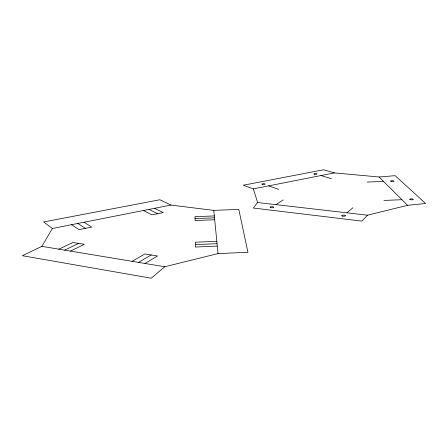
<?xml version="1.0" encoding="UTF-8"?>
<svg xmlns="http://www.w3.org/2000/svg" width="448" height="448" viewBox="0 0 448 448"><rect width="100%" height="100%" fill="white"/><g stroke="black" fill="none" stroke-linecap="round" stroke-linejoin="round"><path stroke-width="0.67" d="M41.843 246.338L52.382 228.474L170.912 205.083L213.78 210.386L238.79 209.384L247.934 252.28L218.019 253.59L164.746 266.75L41.843 246.338L22.4 255.713L151.234 278.214L164.746 266.75M253.366 188.882L257.589 202.535L253.338 208.029L361.878 221.105L367.483 215.186L407.59 205.335L425.6 203.476L395.17 175.694L379.07 176.988L334.387 172.894L323.529 169.786L243.258 185.231L253.366 188.882L334.387 172.894M346.926 212.817L352.923 207.71M275.974 204.652L283.226 199.931M144.973 263.469L157.556 255.987L144.894 253.966L132.082 261.33M138.499 262.394L151.2 254.974M70.493 251.098L84.33 244.3L72.901 242.48L58.89 249.172M64.669 250.13L78.59 243.387M195.362 244.602L217.05 243.673M217.286 246.081L195.39 247.027L195.334 242.228L216.815 241.31M383.975 200.418L401.923 199.707M214.323 215.914L195.02 216.698L195.07 220.562L214.698 219.755M195.042 218.613L214.508 217.818M367.153 182.067L383.555 181.446M257.589 202.535L367.483 215.186M320.908 175.554L331.352 178.657M268.604 185.875L278.6 189.33M170.912 205.083L159.852 199.752L43.658 221.962L52.382 228.474M154.56 208.309L163.251 212.587L151.95 214.872L143.416 210.51M149.01 209.406L157.623 213.724M84.028 222.23L91.689 227.058L79.01 229.622L71.551 224.689M77.823 223.451L85.383 228.334M379.07 176.988L407.59 205.335M213.78 210.386L218.019 253.59M314.558 174.255A1.59 0.386 0.1 0 0 317.066 173.986A1.59 0.386 0.1 0 0 314.826 173.594A1.59 0.386 0.1 0 0 314.558 174.255M262.366 184.43A1.663 0.426 -0.9 0 0 265.065 184.134A1.663 0.426 -0.9 0 0 262.842 183.697A1.663 0.426 -0.9 0 0 262.366 184.43M342.53 216.098A1.966 0.577 1.1 0 0 345.576 215.712A1.966 0.577 1.1 0 0 342.737 215.107A1.966 0.577 1.1 0 0 342.53 216.098M270.805 207.682A1.865 0.532 -0.6 0 0 273.818 207.318A1.865 0.532 -0.6 0 0 271.303 206.763A1.865 0.532 -0.6 0 0 270.805 207.682M391.087 181.373A1.691 0.414 1.7 0 0 393.915 181.266A1.691 0.414 1.7 0 0 391.843 180.701A1.691 0.414 1.7 0 0 391.087 181.373M410.189 199.64A1.865 0.498 2.3 0 0 413.286 199.511A1.865 0.498 2.3 0 0 410.95 198.834A1.865 0.498 2.3 0 0 410.189 199.64"/></g></svg>
